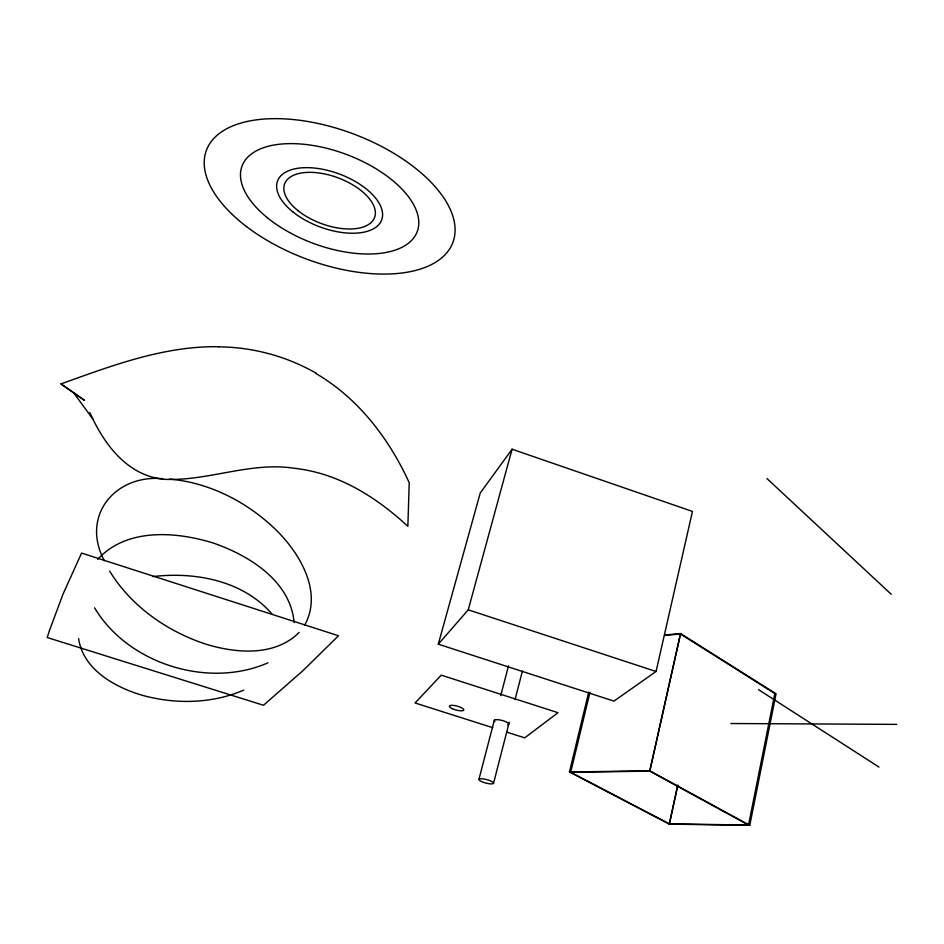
<?xml version="1.0" encoding="UTF-8"?>
<svg xmlns="http://www.w3.org/2000/svg" width="944" height="944" viewBox="0 0 944 944"><rect width="100%" height="100%" fill="white"/><g stroke="black" fill="none" stroke-linecap="round" stroke-linejoin="round"><path stroke-width="1.42" d="M589.953 692.365L570.695 772.275L669.402 823.852L748.521 825.044L774.847 693.533L680.447 633.99L664.541 635.418M588.737 692.082L569.468 771.98L669.296 824.124L749.76 825.351L776.051 693.816L680.577 633.566L664.682 634.993M669.296 824.124L677.686 785.455M669.402 823.852L677.804 785.172M748.521 825.044L649.743 771.142L680.447 633.99M749.76 825.351L649.85 770.811L680.577 633.566M656.056 671.491L692.459 511.424L512.073 449.214L480.225 493.028L438.287 644.174L613.942 701.109L656.056 671.491L468.248 609.836L438.287 644.174M493.547 783.272A7.564 1.794 14.7 0 0 483.057 778.871A7.564 1.794 14.7 0 0 482.101 781.833A7.564 1.794 14.7 0 0 493.547 783.272L509.253 722.184M515.094 699.457L522.398 671.054M478.915 779.39L494.444 719.788M500.733 695.669L508.486 665.862M468.248 609.836L512.073 449.214M304.676 625.117C322.506 593.139 301.148 555.591 278.397 532.274C249.452 503.176 210.665 482.62 169.472 479.08M97.704 559.344C126.402 527.814 175.655 531.425 212.99 542.953C249.039 555.332 290.445 580.902 294.127 622.556M299.189 632.386C274.385 657.177 234.572 653.331 203.857 643.501C165.802 630.509 130.803 605.682 109.634 571.073M267.919 662.83C208.329 689.014 127.947 663.903 94.589 607.83M243.705 690.123C211.421 704.047 174.274 704.472 140.75 694.843C113.811 686.607 83.119 669.131 78.6 638.663M76.358 394.675L60.982 383.913C111.758 365.729 163.914 345.823 218.678 346.719M152.81 576.607C194.96 571.509 243.623 580.595 272.238 614.367M569.468 771.98L649.85 770.811M570.695 772.275L649.743 771.142M162.852 478.702C114.932 474.183 80.488 516.061 104.324 560.736M730.857 723.517L896.8 724.378M492.803 727.694L415.053 702.973L441.226 675.161L558.01 712.696L524.734 737.842L506.68 732.107M316.157 373.647C358.331 398.321 389.14 438.759 409.212 482.703L407.867 526.304C383.736 504.037 356.041 484.744 324.512 474.69A152.043 144.762 22.1 0 0 293.903 468.224C249.558 461.51 206.96 481.759 162.934 479.245A65.797 59.743 14.1 0 1 151.583 476.932C121.339 468.082 102.117 439.892 89.798 412.563M758.587 689.686L879.017 767.094M60.982 383.913L84.453 400.315L73.679 392.81L92.736 418.853M766.929 478.525L891.23 594.283M218.678 346.861A186.228 173.448 16.7 0 1 316.346 373.328M494.88 721.629A7.469 2.018 14.7 0 1 501.937 720.402A7.469 2.018 14.7 0 1 507.683 724.945M49.466 630.557L47.2 637.53L263.506 705.262L303.095 670.535L338.507 635.749L81.573 553.066L62.988 594.224L49.466 630.557M246.537 226.607A131.57 66.823 20.5 0 0 452.53 243.34A131.57 66.823 20.5 0 0 289.808 119.239A131.57 66.823 20.5 0 0 246.537 226.607M267.246 217.651A93.515 47.436 20.5 0 0 415.962 234.383A93.515 47.436 20.5 0 0 305.632 144.467A93.515 47.436 20.5 0 0 267.246 217.651M293.289 212.223A55.578 28.178 20.5 0 0 381.175 221.073A55.578 28.178 20.5 0 0 314.352 168.044A55.578 28.178 20.5 0 0 293.289 212.223M298.375 210.949A48.002 24.332 20.5 0 0 374.19 218.394A48.002 24.332 20.5 0 0 316.252 172.669A48.002 24.332 20.5 0 0 298.375 210.949M452.023 708.566A7.505 2.041 15.1 0 0 463.74 710.148A7.505 2.041 15.1 0 0 453.922 705.439A7.505 2.041 15.1 0 0 452.023 708.566"/></g></svg>
